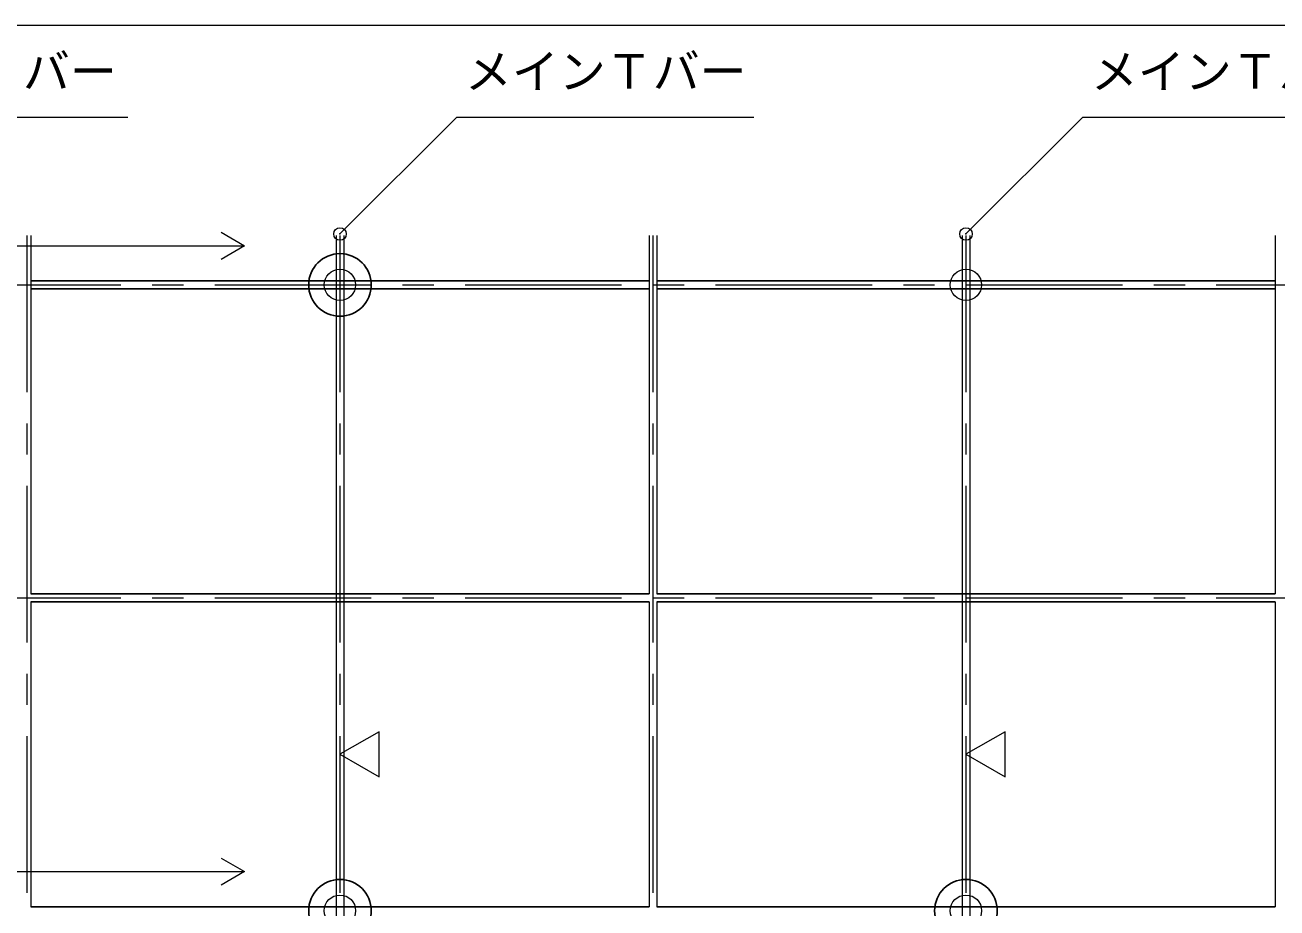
# Model space of a CAD drawing. Units: millimetres on the paper, enlarged 10 times, with parts at other scales. Extents: x -1950 to 1950, y -1347 to 1325.
# Drawn here: x -1130.2 to -730.2, y -125.8 to 156.4 of the extents above; entities that cross this region are included whole.
import ezdxf
from ezdxf.enums import TextEntityAlignment as Align

# ---------------------------------------------------------------- set-up
doc = ezdxf.new("R2010")
doc.units = ezdxf.units.MM
doc.header["$LTSCALE"] = 10
doc.header["$PDMODE"] = 32
doc.header["$PDSIZE"] = 4
doc.linetypes.add('CHAIN1', pattern=[8, 5, -1, 1, -1])
for name, color, linetype, lineweight in [('9-0_中心線', 4, 'CHAIN1', 9), ('9-1_吊り材', 7, 'Continuous', 18), ('9-2_野縁受け', 3, 'Continuous', 18), ('9-3_野縁', 2, 'Continuous', 25), ('9-6_文字', 4, 'Continuous', 9), ('9-C_ビス・アンカーボルト・強調図形', 2, 'Continuous', 25), ('F-3_野縁', 3, 'Continuous', 18)]:
    doc.layers.add(name, color=color, linetype=linetype, lineweight=lineweight)
doc.styles.add('ＭＳ ゴシック', font='')
doc.styles.get('ＭＳ ゴシック').set_extended_font_data('MS Gothic')

msp = doc.modelspace()

# ---------------------------------------------------------------- linework, layer by layer
at = {"layer": '9-0_中心線'}
for p, q in [((-1129.53, 89.06), (-1129.53, -926.68)), ((-1029.53, 89.06), (-1029.53, -926.68)), ((-929.53, 89.06), (-929.53, -926.68)), ((-829.53, 89.06), (-829.53, -926.68)), ((-1629.53, 73.32), (-283.88, 73.32)), ((-1629.53, -26.68), (-283.88, -26.68))]:
    msp.add_line(p, q, dxfattribs=at)
at = {"layer": '9-1_吊り材'}
for centre in [(-1029.53, 73.32), (-829.53, 73.32), (-1029.53, -126.68), (-829.53, -126.68)]:
    msp.add_circle(centre, 5, dxfattribs=at)
at = {"layer": '9-2_野縁受け'}
for p, q in [((-1128.28, 89.06), (-1128.28, -25.43)), ((-1128.28, 89.06), (-1128.28, 74.57)), ((-1128.28, 89.06), (-1128.28, 74.57)), ((-1030.78, 89.06), (-1030.78, -926.68)), ((-1028.28, 89.06), (-1028.28, -926.68)), ((-930.78, 89.06), (-930.78, -25.43)), ((-930.78, 89.06), (-930.78, 74.57)), ((-928.28, 89.06), (-928.28, -25.43)), ((-928.28, 89.06), (-928.28, 74.57)), ((-830.78, 89.06), (-830.78, -926.68)), ((-828.28, 89.06), (-828.28, -926.68)), ((-730.78, 89.06), (-730.78, -25.43)), ((-730.78, 89.06), (-730.78, 74.57)), ((-1128.28, -27.93), (-1128.28, -125.43)), ((-930.78, -27.93), (-930.78, -125.43)), ((-928.28, -27.93), (-928.28, -125.43)), ((-730.78, -27.93), (-730.78, -125.43))]:
    msp.add_line(p, q, dxfattribs=at)
at = {"layer": '9-3_野縁'}
for p, q in [((-1128.28, 74.57), (-930.78, 74.57)), ((-1128.28, 72.07), (-930.78, 72.07)), ((-928.28, 74.57), (-730.78, 74.57)), ((-928.28, 72.07), (-730.78, 72.07)), ((-1128.28, -25.43), (-930.78, -25.43)), ((-1128.28, -27.93), (-930.78, -27.93)), ((-928.28, -25.43), (-730.78, -25.43)), ((-928.28, -27.93), (-730.78, -27.93)), ((-1128.28, -125.43), (-930.78, -125.43)), ((-928.28, -125.43), (-730.78, -125.43))]:
    msp.add_line(p, q, dxfattribs=at)
at = {"layer": '9-6_文字'}
for p, q in [((-1198.64, 85.8), (-1060.03, 85.8)), ((-1198.64, -114.2), (-1060.03, -114.2))]:
    msp.add_line(p, q, dxfattribs=at)
for points in [[(-1229.53, 89.59), (-1192.23, 126.89), (-1097.28, 126.89)], [(-1029.53, 89.59), (-992.23, 126.89), (-897.28, 126.89)], [(-829.53, 89.59), (-792.23, 126.89), (-697.28, 126.89)], [(-1067.53, 90.13), (-1060.03, 85.8), (-1067.53, 81.47)], [(-1067.53, -109.87), (-1060.03, -114.2), (-1067.53, -118.53)]]:
    msp.add_lwpolyline(points, dxfattribs=at)
for points in [[(-1017.03, -83.9), (-1017.03, -69.47), (-1029.53, -76.68)], [(-817.03, -83.9), (-817.03, -69.47), (-829.53, -76.68)]]:
    msp.add_lwpolyline(points, close=True, dxfattribs=at)
at = {"layer": '9-6_文字', "color": 3}
for p in [(-1029.53, 89.59), (-829.53, 89.59)]:
    msp.add_point(p, dxfattribs=at)
at = {"layer": '9-C_ビス・アンカーボルト・強調図形'}
for centre in [(-1029.53, 73.32), (-1029.53, -126.68), (-829.53, -126.68)]:
    msp.add_circle(centre, 10, dxfattribs=at)
at = {"layer": 'F-3_野縁'}
msp.add_line((-1910, 156.37), (-20, 156.37), dxfattribs=at)

# ---------------------------------------------------------------- texts
at = {"layer": '9-6_文字', "color": 7, "style": 'ＭＳ ゴシック'}
for p in [(-1190.87, 132.76), (-989.62, 132.76), (-789.62, 132.76)]:
    msp.add_text('メインＴバー', height=11, dxfattribs=at).set_placement(p, align=Align.BOTTOM_LEFT)

doc.saveas('drawing.dxf')
